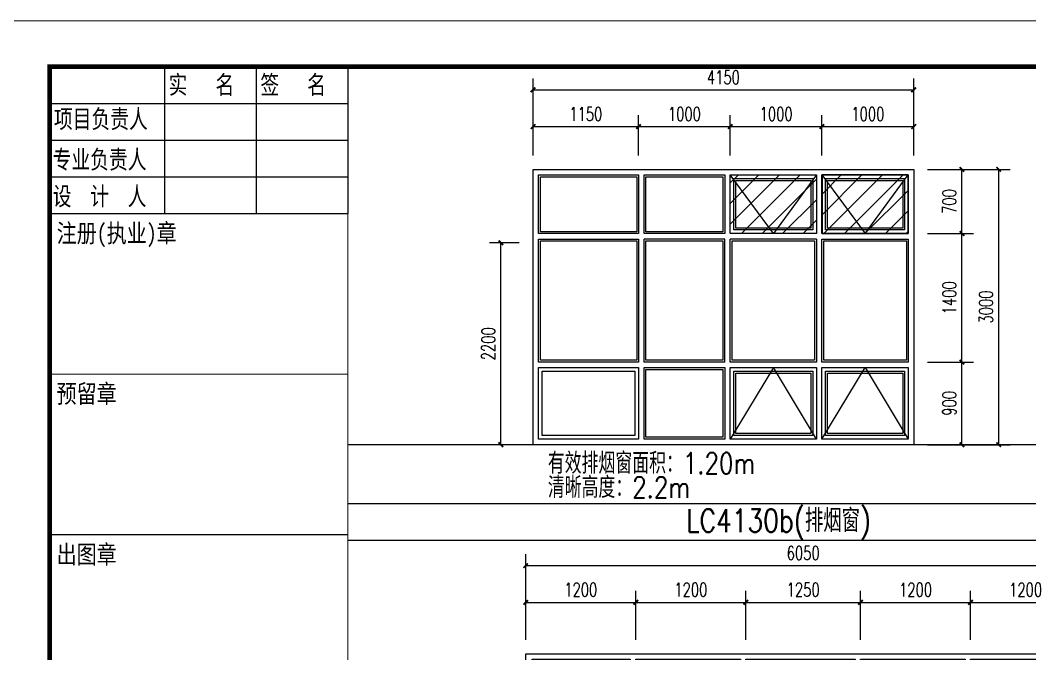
# Model space of a CAD drawing. Extents: x 1738711 to 2346805, y 1189731 to 2516152.
# Drawn here: x 1940811 to 1951817, y 1306273 to 1313176 of the extents above; entities that cross this region are included whole.
import ezdxf
from ezdxf.enums import TextEntityAlignment as Align

# ---------------------------------------------------------------- set-up
doc = ezdxf.new("R2010")
doc.units = 0
doc.header["$LTSCALE"] = 1000
doc.header["$MEASUREMENT"] = 0
doc.linetypes.add('复件 140224通州运河二期售楼部条件图_t3$0$X-ME SHAFT SH$0$X-B2$0$WATER_LINE', pattern=[0])
for name, color, linetype in [('DOTE', 1, 'Continuous'), ('PUB_DIM', 3, 'Continuous'), ('PUB_TEXT', 7, 'Continuous'), ('TK', 4, 'Continuous'), ('WINDOW', 144, 'Continuous'), ('看线', 8, 'Continuous')]:
    doc.layers.add(name, color=color, linetype=linetype)
doc.styles.add('_TCH_DIM_T3', font='SIMPLEX', dxfattribs={"width": 0.705882, "bigfont": 'GBCBIG'})
doc.styles.add('HZ', font='rs', dxfattribs={"bigfont": 'hztxt'})
doc.styles.add('宋体', font='SIMSUN.TTF', dxfattribs={"width": 0.75})
doc.dimstyles.new('_TCH_ARCH&&50', dxfattribs={"dimtxt": 148.75, "dimasz": 50, "dimexe": 125, "dimexo": 150, "dimgap": 63.125, "dimtad": 1, "dimdec": 0, "dimzin": 0, "dimdsep": 46, "dimtxsty": '_TCH_DIM_T3', "dimblk": 'ARCHTICK', "dimcen": 0.09, "dimclrt": 7, "dimazin": 2, "dimtfac": 1, "dimtdec": 0, "dimtix": 1, "dimtmove": 2, "dimatfit": 3, "dimfxl": 50, "dimtolj": 1, "dimtzin": 0, "dimarcsym": 0})

# ---------------------------------------------------------------- blocks, each defined once
blk = doc.blocks.new('herahreaherhreh')
at = {"layer": 'WINDOW', "linetype": '复件 140224通州运河二期售楼部条件图_t3$0$X-ME SHAFT SH$0$X-B2$0$WATER_LINE'}
for p, q in [((1947612, 1314783), (1947612, 1316123)), ((1948492, 1316123), (1947612, 1316123)), ((1948492, 1314783), (1948492, 1316123)), ((1949492, 1316123), (1948552, 1316123)), ((1948552, 1314783), (1948552, 1316123)), ((1949492, 1316123), (1949492, 1314783)), ((1948492, 1314783), (1947612, 1314783)), ((1949492, 1314783), (1948552, 1314783))]:
    blk.add_line(p, q, dxfattribs=at)
at = {"layer": 'WINDOW', "color": 4, "linetype": '复件 140224通州运河二期售楼部条件图_t3$0$X-ME SHAFT SH$0$X-B2$0$WATER_LINE'}
blk.add_lwpolyline([(1950552, 1313883), (1946402, 1313883), (1946402, 1316883), (1950552, 1316883)], close=True, dxfattribs=at)
at = {"layer": 'WINDOW', "linetype": '复件 140224通州运河二期售楼部条件图_t3$0$X-ME SHAFT SH$0$X-B2$0$WATER_LINE'}
for points in [[(1946462, 1316183), (1946462, 1316823), (1947552, 1316823), (1947552, 1316183), (1946462, 1316183)], [(1948492, 1316823), (1948492, 1316183), (1947612, 1316183), (1947612, 1316823), (1948492, 1316823)], [(1949492, 1316823), (1949492, 1316183), (1948552, 1316183), (1948552, 1316823), (1949492, 1316823)], [(1950492, 1316183), (1949552, 1316183), (1949552, 1316823), (1950492, 1316823), (1950492, 1316183)], [(1946462, 1314783), (1946462, 1316123), (1947552, 1316123), (1947552, 1314783), (1946462, 1314783)], [(1950492, 1316123), (1950492, 1314783), (1949552, 1314783), (1949552, 1316123), (1950492, 1316123)], [(1947552, 1313943), (1946462, 1313943), (1946462, 1314723), (1947552, 1314723), (1947552, 1313943)], [(1948492, 1313943), (1947612, 1313943), (1947612, 1314723), (1948492, 1314723), (1948492, 1313943)], [(1949492, 1313943), (1948552, 1313943), (1948552, 1314723), (1949492, 1314723), (1949492, 1313943)], [(1949552, 1314723), (1950492, 1314723), (1950492, 1313943), (1949552, 1313943), (1949552, 1314723)]]:
    blk.add_lwpolyline(points, dxfattribs=at)
for points in [[(1946482, 1316203), (1946482, 1316803), (1947532, 1316803), (1947532, 1316203)], [(1948472, 1316803), (1948472, 1316203), (1947632, 1316203), (1947632, 1316803)], [(1949452, 1316783), (1949452, 1316223), (1948592, 1316223), (1948592, 1316783)], [(1950452, 1316223), (1949592, 1316223), (1949592, 1316783), (1950452, 1316783)], [(1949432, 1316763), (1949432, 1316243), (1948612, 1316243), (1948612, 1316763)], [(1950432, 1316243), (1949612, 1316243), (1949612, 1316763), (1950432, 1316763)], [(1946482, 1314803), (1946482, 1316103), (1947532, 1316103), (1947532, 1314803)], [(1947632, 1316103), (1948472, 1316103), (1948472, 1314803), (1947632, 1314803)], [(1948572, 1316103), (1949472, 1316103), (1949472, 1314803), (1948572, 1314803)], [(1950472, 1316103), (1950472, 1314803), (1949572, 1314803), (1949572, 1316103)], [(1948472, 1313963), (1947632, 1313963), (1947632, 1314703), (1948472, 1314703)], [(1947512, 1313983), (1946502, 1313983), (1946502, 1314683), (1947512, 1314683)], [(1949452, 1313983), (1948592, 1313983), (1948592, 1314683), (1949452, 1314683)], [(1949432, 1314003), (1948612, 1314003), (1948612, 1314663), (1949432, 1314663)], [(1949592, 1314683), (1950452, 1314683), (1950452, 1313983), (1949592, 1313983)], [(1949612, 1314663), (1950432, 1314663), (1950432, 1314003), (1949612, 1314003)]]:
    blk.add_lwpolyline(points, close=True, dxfattribs=at)
at = {"layer": '看线'}
for points in [[(1949492, 1316823), (1949022, 1316183), (1948552, 1316823)], [(1949552, 1316823), (1950022, 1316183), (1950492, 1316823)], [(1949492, 1313943), (1949022, 1314723), (1948552, 1313943)], [(1949552, 1313943), (1950022, 1314723), (1950492, 1313943)]]:
    blk.add_lwpolyline(points, dxfattribs=at)
blk = doc.blocks.new('hrteaherhrehr')
at = {"layer": 'WINDOW', "linetype": '复件 140224通州运河二期售楼部条件图_t3$0$X-ME SHAFT SH$0$X-B2$0$WATER_LINE'}
for p, q in [((1948722, 1315018), (1948722, 1316358)), ((1949912, 1316358), (1948722, 1316358)), ((1949912, 1315018), (1949912, 1316358)), ((1951112, 1316358), (1949972, 1316358)), ((1949972, 1315018), (1949972, 1316358)), ((1951112, 1316358), (1951112, 1315018)), ((1949912, 1315018), (1948722, 1315018)), ((1951112, 1315018), (1949972, 1315018))]:
    blk.add_line(p, q, dxfattribs=at)
at = {"layer": 'WINDOW', "color": 4, "linetype": '复件 140224通州运河二期售楼部条件图_t3$0$X-ME SHAFT SH$0$X-B2$0$WATER_LINE'}
blk.add_lwpolyline([(1952372, 1314118), (1946322, 1314118), (1946322, 1317118), (1952372, 1317118)], close=True, dxfattribs=at)
at = {"layer": 'WINDOW', "linetype": '复件 140224通州运河二期售楼部条件图_t3$0$X-ME SHAFT SH$0$X-B2$0$WATER_LINE'}
for points in [[(1946394, 1316418), (1946394, 1317058), (1947462, 1317058), (1947462, 1316418), (1946394, 1316418)], [(1947522, 1316418), (1947522, 1317058), (1948662, 1317058), (1948662, 1316418), (1947522, 1316418)], [(1949912, 1317058), (1949912, 1316418), (1948722, 1316418), (1948722, 1317058), (1949912, 1317058)], [(1951112, 1317058), (1951112, 1316418), (1949972, 1316418), (1949972, 1317058), (1951112, 1317058)], [(1952312, 1316418), (1951172, 1316418), (1951172, 1317058), (1952312, 1317058), (1952312, 1316418)], [(1946394, 1315018), (1946394, 1316358), (1947462, 1316358), (1947462, 1315018), (1946394, 1315018)], [(1947522, 1315018), (1947522, 1316358), (1948662, 1316358), (1948662, 1315018), (1947522, 1315018)], [(1952312, 1316358), (1952312, 1315018), (1951172, 1315018), (1951172, 1316358), (1952312, 1316358)], [(1947462, 1314178), (1946394, 1314178), (1946394, 1314958), (1947462, 1314958), (1947462, 1314178)], [(1948662, 1314178), (1947522, 1314178), (1947522, 1314958), (1948662, 1314958), (1948662, 1314178)], [(1949912, 1314178), (1948722, 1314178), (1948722, 1314958), (1949912, 1314958), (1949912, 1314178)], [(1951112, 1314178), (1949972, 1314178), (1949972, 1314958), (1951112, 1314958), (1951112, 1314178)], [(1951172, 1314958), (1952312, 1314958), (1952312, 1314178), (1951172, 1314178), (1951172, 1314958)]]:
    blk.add_lwpolyline(points, dxfattribs=at)
for points in [[(1946414, 1316438), (1946414, 1317038), (1947442, 1317038), (1947442, 1316438)], [(1947562, 1316458), (1947562, 1317018), (1948622, 1317018), (1948622, 1316458)], [(1949872, 1317018), (1949872, 1316458), (1948762, 1316458), (1948762, 1317018)], [(1951072, 1317018), (1951072, 1316458), (1950012, 1316458), (1950012, 1317018)], [(1952292, 1316438), (1951192, 1316438), (1951192, 1317038), (1952292, 1317038)], [(1947582, 1316478), (1947582, 1316998), (1948602, 1316998), (1948602, 1316478)], [(1949852, 1316998), (1949852, 1316478), (1948782, 1316478), (1948782, 1316998)], [(1951052, 1316998), (1951052, 1316478), (1950032, 1316478), (1950032, 1316998)], [(1946414, 1315038), (1946414, 1316338), (1947442, 1316338), (1947442, 1315038)], [(1947562, 1315058), (1947562, 1316318), (1948622, 1316318), (1948622, 1315058)], [(1947582, 1315078), (1947582, 1316298), (1948602, 1316298), (1948602, 1315078)], [(1948762, 1316318), (1949872, 1316318), (1949872, 1315058), (1948762, 1315058)], [(1948782, 1316298), (1949852, 1316298), (1949852, 1315078), (1948782, 1315078)], [(1950012, 1316318), (1951072, 1316318), (1951072, 1315058), (1950012, 1315058)], [(1950032, 1316298), (1951052, 1316298), (1951052, 1315078), (1950032, 1315078)], [(1952292, 1316338), (1952292, 1315038), (1951192, 1315038), (1951192, 1316338)], [(1947422, 1314218), (1946434, 1314218), (1946434, 1314918), (1947422, 1314918)], [(1948622, 1314218), (1947562, 1314218), (1947562, 1314918), (1948622, 1314918)], [(1949892, 1314198), (1948742, 1314198), (1948742, 1314938), (1949892, 1314938)], [(1951092, 1314198), (1949992, 1314198), (1949992, 1314938), (1951092, 1314938)], [(1951192, 1314938), (1952292, 1314938), (1952292, 1314198), (1951192, 1314198)]]:
    blk.add_lwpolyline(points, close=True, dxfattribs=at)
at = {"layer": '看线'}
for points in [[(1947522, 1317058), (1948092, 1316418), (1948662, 1317058)], [(1948722, 1317058), (1949317, 1316418), (1949912, 1317058)], [(1949972, 1317058), (1950542, 1316418), (1951112, 1317058)], [(1947522, 1315018), (1948092, 1316358), (1948662, 1315018)], [(1948722, 1315018), (1949317, 1316358), (1949912, 1315018)], [(1949972, 1315018), (1950542, 1316358), (1951112, 1315018)]]:
    blk.add_lwpolyline(points, dxfattribs=at)
blk = doc.blocks.new('章')
at = {"layer": 'TK', "color": 7, "const_width": 0.25}
for points in [[(0, 0), (65, 0), (65, -35), (0, -35)], [(0, -35), (65, -35), (65, -70), (0, -70)], [(0, -70), (65, -70), (65, -105), (0, -105)], [(0, -105), (65, -105), (65, -140), (0, -140)], [(0, -140), (65, -140), (65, -175), (0, -175)]]:
    blk.add_lwpolyline(points, close=True, dxfattribs=at)
at = {"layer": 'TK', "color": 7, "style": '宋体', "width": 0.8}
for s, p in [('注册(执业)章', (1.51, -6.28)), ('预留章', (1.51, -41.28)), ('出图章', (1.51, -76.28)), ('审图章', (1.51, -111.28)), ('竣工章', (1.51, -146.28))]:
    blk.add_text(s, height=4, dxfattribs=at).set_placement(p)
blk = doc.blocks.new('hjashrtahreahe')
for points in [[(2500, 58400), (9000, 58400)], [(2500, 58400), (2500, 55200)], [(5000, 58400), (5000, 55200)], [(7000, 58400), (7000, 55200)], [(9000, 58400), (9000, 55200)], [(2500, 57600), (9000, 57600)], [(2500, 56800), (9000, 56800)], [(2500, 56000), (9000, 56000)], [(2500, 55200), (9000, 55200)]]:
    blk.add_lwpolyline(points)
at = {"layer": 'TK', "color": 7, "const_width": 25}
for points in [[(0, 59400), (84100, 59400), (84100, 0), (0, 0)], [(9000, 55200), (2500, 55200), (2500, 58400), (9000, 58400)]]:
    blk.add_lwpolyline(points, close=True, dxfattribs=at)
at = {"layer": 'TK', "color": 3, "const_width": 100}
blk.add_lwpolyline([(2500, 1000), (2500, 58400), (83100, 58400), (83100, 1000)], close=True, dxfattribs=at)
at = {"xscale": 100, "yscale": 100, "zscale": 100}
blk.add_blockref('章', (2500, 55200), dxfattribs=at)
at = {"style": '宋体', "width": 0.75}
for s, p in [('实   名', (5092, 57806)), ('签   名', (7092, 57806)), ('项目负责人', (2592, 57061)), ('专业负责人', (2565, 56178)), ('设  计  人', (2565, 55378))]:
    blk.add_text(s, height=400, dxfattribs=at).set_placement(p)
at = {"layer": 'TK', "style": '宋体', "width": 0.75}
for tag, height, p in [('项目负责人', 350, (6003, 57089)), ('专业负责人', 350, (6003, 56224)), ('设计人', 350, (6003, 55419)), ('版号1', 250, (77304, 22193)), ('时间1', 250, (82405, 22193)), ('版号2', 250, (77304, 21593)), ('时间2', 250, (82405, 21593)), ('版号3', 250, (77304, 20993)), ('时间3', 250, (82405, 20993)), ('建筑会签', 0.0001, (78978, 2403)), ('电气会签', 0.0001, (82128, 2403)), ('结构会签', 0.0001, (78978, 1803)), ('暖通会签', 0.0001, (82128, 1803)), ('给排水会签', 0.0001, (78978, 1250)), ('智能化会签', 0.0001, (82128, 1250))]:
    blk.add_attdef(tag, text='', height=height, dxfattribs=at).set_placement(p, align=Align.CENTER)
for tag, p in [('合作设计单位', (80816, 48986)), ('版号说明1', (79854, 22318)), ('版号说明2', (79854, 21718)), ('版号说明3', (79854, 21118)), ('浙江绿储科技有限公司', (80545, 16036)), ('百兆瓦级集中式熔盐储能关键', (80545, 14953)), ('设备研发及制造基地项目', (80545, 14603)), ('1#研发楼', (80545, 13636)), ('图名', (80545, 12436)), ('工程编号', (78978, 11461)), ('子项编号', (82128, 11461)), ('建筑', (78978, 10711)), ('图号', (82128, 10711)), ('施工图', (78978, 9961)), ('2023.03', (82128, 9961)), ('审定', (79353, 8461)), ('审核', (79353, 7711)), ('工程负责', (79353, 6961)), ('专业负责', (79353, 6211)), ('设计', (79353, 5461)), ('制图', (79353, 4711)), ('校对', (79353, 3961))]:
    blk.add_attdef(tag, text='', height=250, dxfattribs=at).set_placement(p, align=Align.MIDDLE_CENTER)
blk = doc.blocks.new('_ArchTick')
at = {"color": 0, "linetype": 'ByBlock', "const_width": 0.4}
blk.add_lwpolyline([(-0.5, -0.5), (0.5, 0.5)], dxfattribs=at)
blk = doc.blocks.new('*D252')
at = {"layer": 'Defpoints', "color": 0, "transparency": 16777216}
for p in [(1946051, 1310751), (1946402, 1310751), (1946402, 1308551)]:
    blk.add_point(p, dxfattribs=at)
at = {"layer": 'PUB_DIM', "color": 0, "lineweight": -2, "transparency": 16777216}
for p, q in [((1946252, 1310751), (1945926, 1310751)), ((1946051, 1308551), (1946051, 1310751)), ((1946252, 1308551), (1945926, 1308551))]:
    blk.add_line(p, q, dxfattribs=at)
at = {"layer": 'PUB_DIM', "color": 0, "lineweight": -2, "transparency": 16777216, "xscale": 50, "yscale": 50, "zscale": 50}
for p, rotation in [((1946051, 1310751), 90), ((1946051, 1308551), 270)]:
    blk.add_blockref('_ArchTick', p, dxfattribs=dict(at, rotation=rotation))
at = {"layer": 'PUB_DIM', "color": 7, "transparency": 16777216, "insert": (1945914, 1309651), "char_height": 148.8, "attachment_point": 5, "rotation": 90, "style": '_TCH_DIM_T3'}
blk.add_mtext('\\A1;2200', dxfattribs=at)
blk = doc.blocks.new('*D1029')
at = {"layer": 'Defpoints', "color": 0, "transparency": 16777216}
for p in [(1952372, 1307233), (1946322, 1306673), (1952372, 1306673)]:
    blk.add_point(p, dxfattribs=at)
at = {"layer": 'PUB_DIM', "color": 0, "lineweight": -2, "transparency": 16777216}
for p, q in [((1946322, 1306823), (1946322, 1307358)), ((1952372, 1306823), (1952372, 1307358)), ((1946322, 1307233), (1952372, 1307233))]:
    blk.add_line(p, q, dxfattribs=at)
at = {"layer": 'PUB_DIM', "color": 0, "lineweight": -2, "transparency": 16777216, "xscale": 50, "yscale": 50, "zscale": 50, "rotation": 180}
blk.add_blockref('_ArchTick', (1946322, 1307233), dxfattribs=at)
at = {"layer": 'PUB_DIM', "color": 0, "lineweight": -2, "transparency": 16777216, "xscale": 50, "yscale": 50, "zscale": 50}
blk.add_blockref('_ArchTick', (1952372, 1307233), dxfattribs=at)
at = {"layer": 'PUB_DIM', "color": 7, "transparency": 16777216, "insert": (1949347, 1307370), "char_height": 148.8, "attachment_point": 5, "style": '_TCH_DIM_T3'}
blk.add_mtext('\\A1;6050', dxfattribs=at)
blk = doc.blocks.new('*D1030')
at = {"layer": 'Defpoints', "color": 0, "transparency": 16777216}
for p in [(1947522, 1306833), (1946322, 1306273), (1947522, 1306273)]:
    blk.add_point(p, dxfattribs=at)
at = {"layer": 'PUB_DIM', "color": 0, "lineweight": -2, "transparency": 16777216}
for p, q in [((1946322, 1306423), (1946322, 1306958)), ((1947522, 1306423), (1947522, 1306958)), ((1946322, 1306833), (1947522, 1306833))]:
    blk.add_line(p, q, dxfattribs=at)
at = {"layer": 'PUB_DIM', "color": 0, "lineweight": -2, "transparency": 16777216, "xscale": 50, "yscale": 50, "zscale": 50, "rotation": 180}
blk.add_blockref('_ArchTick', (1946322, 1306833), dxfattribs=at)
at = {"layer": 'PUB_DIM', "color": 0, "lineweight": -2, "transparency": 16777216, "xscale": 50, "yscale": 50, "zscale": 50}
blk.add_blockref('_ArchTick', (1947522, 1306833), dxfattribs=at)
at = {"layer": 'PUB_DIM', "color": 7, "transparency": 16777216, "insert": (1946922, 1306970), "char_height": 148.8, "attachment_point": 5, "style": '_TCH_DIM_T3'}
blk.add_mtext('\\A1;1200', dxfattribs=at)
blk = doc.blocks.new('*D1031')
at = {"layer": 'Defpoints', "color": 0, "transparency": 16777216}
for p in [(1948722, 1306833), (1947522, 1306273), (1948722, 1306273)]:
    blk.add_point(p, dxfattribs=at)
at = {"layer": 'PUB_DIM', "color": 0, "lineweight": -2, "transparency": 16777216}
for p, q in [((1947522, 1306423), (1947522, 1306958)), ((1948722, 1306423), (1948722, 1306958)), ((1947522, 1306833), (1948722, 1306833))]:
    blk.add_line(p, q, dxfattribs=at)
at = {"layer": 'PUB_DIM', "color": 0, "lineweight": -2, "transparency": 16777216, "xscale": 50, "yscale": 50, "zscale": 50, "rotation": 180}
blk.add_blockref('_ArchTick', (1947522, 1306833), dxfattribs=at)
at = {"layer": 'PUB_DIM', "color": 0, "lineweight": -2, "transparency": 16777216, "xscale": 50, "yscale": 50, "zscale": 50}
blk.add_blockref('_ArchTick', (1948722, 1306833), dxfattribs=at)
at = {"layer": 'PUB_DIM', "color": 7, "transparency": 16777216, "insert": (1948122, 1306970), "char_height": 148.8, "attachment_point": 5, "style": '_TCH_DIM_T3'}
blk.add_mtext('\\A1;1200', dxfattribs=at)
blk = doc.blocks.new('*D1032')
at = {"layer": 'Defpoints', "color": 0, "transparency": 16777216}
for p in [(1949972, 1306833), (1948722, 1306273), (1949972, 1306273)]:
    blk.add_point(p, dxfattribs=at)
at = {"layer": 'PUB_DIM', "color": 0, "lineweight": -2, "transparency": 16777216}
for p, q in [((1948722, 1306423), (1948722, 1306958)), ((1949972, 1306423), (1949972, 1306958)), ((1948722, 1306833), (1949972, 1306833))]:
    blk.add_line(p, q, dxfattribs=at)
at = {"layer": 'PUB_DIM', "color": 0, "lineweight": -2, "transparency": 16777216, "xscale": 50, "yscale": 50, "zscale": 50, "rotation": 180}
blk.add_blockref('_ArchTick', (1948722, 1306833), dxfattribs=at)
at = {"layer": 'PUB_DIM', "color": 0, "lineweight": -2, "transparency": 16777216, "xscale": 50, "yscale": 50, "zscale": 50}
blk.add_blockref('_ArchTick', (1949972, 1306833), dxfattribs=at)
at = {"layer": 'PUB_DIM', "color": 7, "transparency": 16777216, "insert": (1949347, 1306970), "char_height": 148.8, "attachment_point": 5, "style": '_TCH_DIM_T3'}
blk.add_mtext('\\A1;1250', dxfattribs=at)
blk = doc.blocks.new('*D1033')
at = {"layer": 'Defpoints', "color": 0, "transparency": 16777216}
for p in [(1951172, 1306833), (1949972, 1306273), (1951172, 1306273)]:
    blk.add_point(p, dxfattribs=at)
at = {"layer": 'PUB_DIM', "color": 0, "lineweight": -2, "transparency": 16777216}
for p, q in [((1949972, 1306423), (1949972, 1306958)), ((1951172, 1306423), (1951172, 1306958)), ((1949972, 1306833), (1951172, 1306833))]:
    blk.add_line(p, q, dxfattribs=at)
at = {"layer": 'PUB_DIM', "color": 0, "lineweight": -2, "transparency": 16777216, "xscale": 50, "yscale": 50, "zscale": 50, "rotation": 180}
blk.add_blockref('_ArchTick', (1949972, 1306833), dxfattribs=at)
at = {"layer": 'PUB_DIM', "color": 0, "lineweight": -2, "transparency": 16777216, "xscale": 50, "yscale": 50, "zscale": 50}
blk.add_blockref('_ArchTick', (1951172, 1306833), dxfattribs=at)
at = {"layer": 'PUB_DIM', "color": 7, "transparency": 16777216, "insert": (1950572, 1306970), "char_height": 148.8, "attachment_point": 5, "style": '_TCH_DIM_T3'}
blk.add_mtext('\\A1;1200', dxfattribs=at)
blk = doc.blocks.new('*D1034')
at = {"layer": 'Defpoints', "color": 0, "transparency": 16777216}
for p in [(1952372, 1306833), (1951172, 1306273), (1952372, 1306273)]:
    blk.add_point(p, dxfattribs=at)
at = {"layer": 'PUB_DIM', "color": 0, "lineweight": -2, "transparency": 16777216}
for p, q in [((1951172, 1306423), (1951172, 1306958)), ((1952372, 1306423), (1952372, 1306958)), ((1951172, 1306833), (1952372, 1306833))]:
    blk.add_line(p, q, dxfattribs=at)
at = {"layer": 'PUB_DIM', "color": 0, "lineweight": -2, "transparency": 16777216, "xscale": 50, "yscale": 50, "zscale": 50, "rotation": 180}
blk.add_blockref('_ArchTick', (1951172, 1306833), dxfattribs=at)
at = {"layer": 'PUB_DIM', "color": 0, "lineweight": -2, "transparency": 16777216, "xscale": 50, "yscale": 50, "zscale": 50}
blk.add_blockref('_ArchTick', (1952372, 1306833), dxfattribs=at)
at = {"layer": 'PUB_DIM', "color": 7, "transparency": 16777216, "insert": (1951772, 1306970), "char_height": 148.8, "attachment_point": 5, "style": '_TCH_DIM_T3'}
blk.add_mtext('\\A1;1200', dxfattribs=at)
blk = doc.blocks.new('*D1046')
at = {"layer": 'Defpoints', "color": 0, "transparency": 16777216}
for p in [(1950552, 1312417), (1946402, 1311951), (1950552, 1311951)]:
    blk.add_point(p, dxfattribs=at)
at = {"layer": 'PUB_DIM', "color": 0, "lineweight": -2, "transparency": 16777216}
for p, q in [((1946402, 1312101), (1946402, 1312542)), ((1950552, 1312101), (1950552, 1312542)), ((1946402, 1312417), (1950552, 1312417))]:
    blk.add_line(p, q, dxfattribs=at)
at = {"layer": 'PUB_DIM', "color": 0, "lineweight": -2, "transparency": 16777216, "xscale": 50, "yscale": 50, "zscale": 50, "rotation": 180}
blk.add_blockref('_ArchTick', (1946402, 1312417), dxfattribs=at)
at = {"layer": 'PUB_DIM', "color": 0, "lineweight": -2, "transparency": 16777216, "xscale": 50, "yscale": 50, "zscale": 50}
blk.add_blockref('_ArchTick', (1950552, 1312417), dxfattribs=at)
at = {"layer": 'PUB_DIM', "color": 7, "transparency": 16777216, "insert": (1948477, 1312554), "char_height": 148.8, "attachment_point": 5, "style": '_TCH_DIM_T3'}
blk.add_mtext('\\A1;4150', dxfattribs=at)
blk = doc.blocks.new('*D1047')
at = {"layer": 'Defpoints', "color": 0, "transparency": 16777216}
for p in [(1947552, 1312017), (1946402, 1311551), (1947552, 1311551)]:
    blk.add_point(p, dxfattribs=at)
at = {"layer": 'PUB_DIM', "color": 0, "lineweight": -2, "transparency": 16777216}
for p, q in [((1946402, 1311701), (1946402, 1312142)), ((1947552, 1311701), (1947552, 1312142)), ((1946402, 1312017), (1947552, 1312017))]:
    blk.add_line(p, q, dxfattribs=at)
at = {"layer": 'PUB_DIM', "color": 0, "lineweight": -2, "transparency": 16777216, "xscale": 50, "yscale": 50, "zscale": 50, "rotation": 180}
blk.add_blockref('_ArchTick', (1946402, 1312017), dxfattribs=at)
at = {"layer": 'PUB_DIM', "color": 0, "lineweight": -2, "transparency": 16777216, "xscale": 50, "yscale": 50, "zscale": 50}
blk.add_blockref('_ArchTick', (1947552, 1312017), dxfattribs=at)
at = {"layer": 'PUB_DIM', "color": 7, "transparency": 16777216, "insert": (1946977, 1312154), "char_height": 148.8, "attachment_point": 5, "style": '_TCH_DIM_T3'}
blk.add_mtext('\\A1;1150', dxfattribs=at)
blk = doc.blocks.new('*D1048')
at = {"layer": 'Defpoints', "color": 0, "transparency": 16777216}
for p in [(1948552, 1312017), (1947552, 1311551), (1948552, 1311551)]:
    blk.add_point(p, dxfattribs=at)
at = {"layer": 'PUB_DIM', "color": 0, "lineweight": -2, "transparency": 16777216}
for p, q in [((1947552, 1311701), (1947552, 1312142)), ((1948552, 1311701), (1948552, 1312142)), ((1947552, 1312017), (1948552, 1312017))]:
    blk.add_line(p, q, dxfattribs=at)
at = {"layer": 'PUB_DIM', "color": 0, "lineweight": -2, "transparency": 16777216, "xscale": 50, "yscale": 50, "zscale": 50, "rotation": 180}
blk.add_blockref('_ArchTick', (1947552, 1312017), dxfattribs=at)
at = {"layer": 'PUB_DIM', "color": 0, "lineweight": -2, "transparency": 16777216, "xscale": 50, "yscale": 50, "zscale": 50}
blk.add_blockref('_ArchTick', (1948552, 1312017), dxfattribs=at)
at = {"layer": 'PUB_DIM', "color": 7, "transparency": 16777216, "insert": (1948052, 1312154), "char_height": 148.8, "attachment_point": 5, "style": '_TCH_DIM_T3'}
blk.add_mtext('\\A1;1000', dxfattribs=at)
blk = doc.blocks.new('*D1049')
at = {"layer": 'Defpoints', "color": 0, "transparency": 16777216}
for p in [(1949552, 1312017), (1948552, 1311551), (1949552, 1311551)]:
    blk.add_point(p, dxfattribs=at)
at = {"layer": 'PUB_DIM', "color": 0, "lineweight": -2, "transparency": 16777216}
for p, q in [((1948552, 1311701), (1948552, 1312142)), ((1949552, 1311701), (1949552, 1312142)), ((1948552, 1312017), (1949552, 1312017))]:
    blk.add_line(p, q, dxfattribs=at)
at = {"layer": 'PUB_DIM', "color": 0, "lineweight": -2, "transparency": 16777216, "xscale": 50, "yscale": 50, "zscale": 50, "rotation": 180}
blk.add_blockref('_ArchTick', (1948552, 1312017), dxfattribs=at)
at = {"layer": 'PUB_DIM', "color": 0, "lineweight": -2, "transparency": 16777216, "xscale": 50, "yscale": 50, "zscale": 50}
blk.add_blockref('_ArchTick', (1949552, 1312017), dxfattribs=at)
at = {"layer": 'PUB_DIM', "color": 7, "transparency": 16777216, "insert": (1949052, 1312154), "char_height": 148.8, "attachment_point": 5, "style": '_TCH_DIM_T3'}
blk.add_mtext('\\A1;1000', dxfattribs=at)
blk = doc.blocks.new('*D1050')
at = {"layer": 'Defpoints', "color": 0, "transparency": 16777216}
for p in [(1950552, 1312017), (1949552, 1311551), (1950552, 1311551)]:
    blk.add_point(p, dxfattribs=at)
at = {"layer": 'PUB_DIM', "color": 0, "lineweight": -2, "transparency": 16777216}
for p, q in [((1949552, 1311701), (1949552, 1312142)), ((1950552, 1311701), (1950552, 1312142)), ((1949552, 1312017), (1950552, 1312017))]:
    blk.add_line(p, q, dxfattribs=at)
at = {"layer": 'PUB_DIM', "color": 0, "lineweight": -2, "transparency": 16777216, "xscale": 50, "yscale": 50, "zscale": 50, "rotation": 180}
blk.add_blockref('_ArchTick', (1949552, 1312017), dxfattribs=at)
at = {"layer": 'PUB_DIM', "color": 0, "lineweight": -2, "transparency": 16777216, "xscale": 50, "yscale": 50, "zscale": 50}
blk.add_blockref('_ArchTick', (1950552, 1312017), dxfattribs=at)
at = {"layer": 'PUB_DIM', "color": 7, "transparency": 16777216, "insert": (1950052, 1312154), "char_height": 148.8, "attachment_point": 5, "style": '_TCH_DIM_T3'}
blk.add_mtext('\\A1;1000', dxfattribs=at)
blk = doc.blocks.new('*D1051')
at = {"layer": 'Defpoints', "color": 0, "transparency": 16777216}
for p in [(1950952, 1311551), (1951478, 1311551), (1950952, 1308551)]:
    blk.add_point(p, dxfattribs=at)
at = {"layer": 'PUB_DIM', "color": 0, "lineweight": -2, "transparency": 16777216}
for p, q in [((1951102, 1311551), (1951603, 1311551)), ((1951478, 1308551), (1951478, 1311551)), ((1951102, 1308551), (1951603, 1308551))]:
    blk.add_line(p, q, dxfattribs=at)
at = {"layer": 'PUB_DIM', "color": 0, "lineweight": -2, "transparency": 16777216, "xscale": 50, "yscale": 50, "zscale": 50}
for p, rotation in [((1951478, 1311551), 90), ((1951478, 1308551), 270)]:
    blk.add_blockref('_ArchTick', p, dxfattribs=dict(at, rotation=rotation))
at = {"layer": 'PUB_DIM', "color": 7, "transparency": 16777216, "insert": (1951340, 1310051), "char_height": 148.8, "attachment_point": 5, "rotation": 90, "style": '_TCH_DIM_T3'}
blk.add_mtext('\\A1;3000', dxfattribs=at)
blk = doc.blocks.new('*D1052')
at = {"layer": 'Defpoints', "color": 0, "transparency": 16777216}
for p in [(1950552, 1309451), (1951078, 1309451), (1950552, 1308551)]:
    blk.add_point(p, dxfattribs=at)
at = {"layer": 'PUB_DIM', "color": 0, "lineweight": -2, "transparency": 16777216}
for p, q in [((1950702, 1309451), (1951203, 1309451)), ((1951078, 1308551), (1951078, 1309451)), ((1950702, 1308551), (1951203, 1308551))]:
    blk.add_line(p, q, dxfattribs=at)
at = {"layer": 'PUB_DIM', "color": 0, "lineweight": -2, "transparency": 16777216, "xscale": 50, "yscale": 50, "zscale": 50}
for p, rotation in [((1951078, 1309451), 90), ((1951078, 1308551), 270)]:
    blk.add_blockref('_ArchTick', p, dxfattribs=dict(at, rotation=rotation))
at = {"layer": 'PUB_DIM', "color": 7, "transparency": 16777216, "insert": (1950940, 1309001), "char_height": 148.8, "attachment_point": 5, "rotation": 90, "style": '_TCH_DIM_T3'}
blk.add_mtext('\\A1;900', dxfattribs=at)
blk = doc.blocks.new('*D1053')
at = {"layer": 'Defpoints', "color": 0, "transparency": 16777216}
for p in [(1950552, 1310851), (1951078, 1310851), (1950552, 1309451)]:
    blk.add_point(p, dxfattribs=at)
at = {"layer": 'PUB_DIM', "color": 0, "lineweight": -2, "transparency": 16777216}
for p, q in [((1950702, 1310851), (1951203, 1310851)), ((1951078, 1309451), (1951078, 1310851)), ((1950702, 1309451), (1951203, 1309451))]:
    blk.add_line(p, q, dxfattribs=at)
at = {"layer": 'PUB_DIM', "color": 0, "lineweight": -2, "transparency": 16777216, "xscale": 50, "yscale": 50, "zscale": 50}
for p, rotation in [((1951078, 1310851), 90), ((1951078, 1309451), 270)]:
    blk.add_blockref('_ArchTick', p, dxfattribs=dict(at, rotation=rotation))
at = {"layer": 'PUB_DIM', "color": 7, "transparency": 16777216, "insert": (1950940, 1310151), "char_height": 148.8, "attachment_point": 5, "rotation": 90, "style": '_TCH_DIM_T3'}
blk.add_mtext('\\A1;1400', dxfattribs=at)
blk = doc.blocks.new('*D1054')
at = {"layer": 'Defpoints', "color": 0, "transparency": 16777216}
for p in [(1950552, 1311551), (1951078, 1311551), (1950552, 1310851)]:
    blk.add_point(p, dxfattribs=at)
at = {"layer": 'PUB_DIM', "color": 0, "lineweight": -2, "transparency": 16777216}
for p, q in [((1950702, 1311551), (1951203, 1311551)), ((1951078, 1310851), (1951078, 1311551)), ((1950702, 1310851), (1951203, 1310851))]:
    blk.add_line(p, q, dxfattribs=at)
at = {"layer": 'PUB_DIM', "color": 0, "lineweight": -2, "transparency": 16777216, "xscale": 50, "yscale": 50, "zscale": 50}
for p, rotation in [((1951078, 1311551), 90), ((1951078, 1310851), 270)]:
    blk.add_blockref('_ArchTick', p, dxfattribs=dict(at, rotation=rotation))
at = {"layer": 'PUB_DIM', "color": 7, "transparency": 16777216, "insert": (1950940, 1311201), "char_height": 148.8, "attachment_point": 5, "rotation": 90, "style": '_TCH_DIM_T3'}
blk.add_mtext('\\A1;700', dxfattribs=at)

msp = doc.modelspace()

# ---------------------------------------------------------------- hatches: boundary and pattern name
at = {"layer": '看线'}
h = msp.add_hatch(dxfattribs=at)
h.set_pattern_fill('ANSI31', color=1, scale=100, style=0)
h.set_pattern_definition([(45, (0, 0), (-112.253202, 112.253202), [])])
h.paths.add_polyline_path([(1948552.1, 1311490.8), (1949492.1, 1311490.8), (1949492.1, 1310850.8), (1948552.1, 1310850.8)])
h.paths.add_polyline_path([(1949552.1, 1310850.8), (1950492.1, 1310850.8), (1950492.1, 1311490.8), (1949552.1, 1311490.8)])

# ---------------------------------------------------------------- linework, layer by layer
at = {"layer": 'DOTE'}
msp.add_line((1978183.1, 1308550.8), (1944383.1, 1308550.8), dxfattribs=at)
at = {"layer": '看线', "ltscale": 3}
for p, q in [((1944383.1, 1307909), (1978183.1, 1307909)), ((1944383.1, 1307509), (1978183.1, 1307509))]:
    msp.add_line(p, q, dxfattribs=at)
at = {"layer": '看线', "color": 1}
for points in [[(1948552.1, 1311490.8), (1949492.1, 1311490.8), (1949492.1, 1310850.8), (1948552.1, 1310850.8)], [(1949552.1, 1310850.8), (1950492.1, 1310850.8), (1950492.1, 1311490.8), (1949552.1, 1311490.8)]]:
    msp.add_lwpolyline(points, close=True, dxfattribs=at)

# ---------------------------------------------------------------- block references
at = {"xscale": 0.5, "yscale": 0.5, "zscale": 0.5}
msp.add_blockref('hjashrtahreahe', (1939883.1, 1283470.1), dxfattribs=at)
for name, p in [('herahreaherhreh', (0, -5331.8)), ('hrteaherhrehr', (0, -10845.2))]:
    msp.add_blockref(name, p)

# ---------------------------------------------------------------- texts
at = {"layer": 'PUB_TEXT', "style": 'HZ', "width": 0.8}
for s, height, p in [('有效排烟窗面积：1.20m', 230, (1946563, 1308234.1)), ('清晰高度：2.2m', 230, (1946563, 1307970.5)), ('LC4130b(排烟窗)', 250, (1948071.5, 1307599.3))]:
    msp.add_text(s, height=height, dxfattribs=at).set_placement(p)

# ---------------------------------------------------------------- dimensions: what is measured, and where the dimension line sits
at = {"layer": 'PUB_DIM'}
for p1, p2, distance, picture, middle in [((1946402.1, 1311950.8), (1950552.1, 1311950.8), 466.2, '*D1046', (1948477.1, 1312554.5)), ((1946402.1, 1311550.8), (1947552.1, 1311550.8), 466.2, '*D1047', (1946977.1, 1312154.5)), ((1947552.1, 1311550.8), (1948552.1, 1311550.8), 466.2, '*D1048', (1948052.1, 1312154.5)), ((1948552.1, 1311550.8), (1949552.1, 1311550.8), 466.2, '*D1049', (1949052.1, 1312154.5)), ((1949552.1, 1311550.8), (1950552.1, 1311550.8), 466.2, '*D1050', (1950052.1, 1312154.5)), ((1950552.1, 1310850.8), (1950552.1, 1311550.8), -525.4, '*D1054', (1950940, 1311200.8)), ((1950952.1, 1308550.8), (1950952.1, 1311550.8), -525.4, '*D1051', (1951340, 1310050.8)), ((1950552.1, 1309450.8), (1950552.1, 1310850.8), -525.4, '*D1053', (1950940, 1310150.8)), ((1946402.1, 1308550.8), (1946402.1, 1310750.8), 350.8, '*D252', (1945913.8, 1309650.8)), ((1950552.1, 1308550.8), (1950552.1, 1309450.8), -525.4, '*D1052', (1950940, 1309000.8)), ((1946321.9, 1306672.5), (1952371.9, 1306672.5), 560, '*D1029', (1949346.9, 1307370)), ((1946321.9, 1306272.5), (1947521.9, 1306272.5), 560, '*D1030', (1946921.9, 1306970)), ((1947521.9, 1306272.5), (1948721.9, 1306272.5), 560, '*D1031', (1948121.9, 1306970)), ((1948721.9, 1306272.5), (1949971.9, 1306272.5), 560, '*D1032', (1949346.9, 1306970)), ((1949971.9, 1306272.5), (1951171.9, 1306272.5), 560, '*D1033', (1950571.9, 1306970)), ((1951171.9, 1306272.5), (1952371.9, 1306272.5), 560, '*D1034', (1951771.9, 1306970))]:
    dim = msp.add_aligned_dim(p1=p1, p2=p2, distance=distance, dimstyle='_TCH_ARCH&&50', dxfattribs=at)
    dim.commit()
    dim.dimension.update_dxf_attribs({"geometry": picture, "text_midpoint": middle})

doc.saveas('drawing.dxf')
